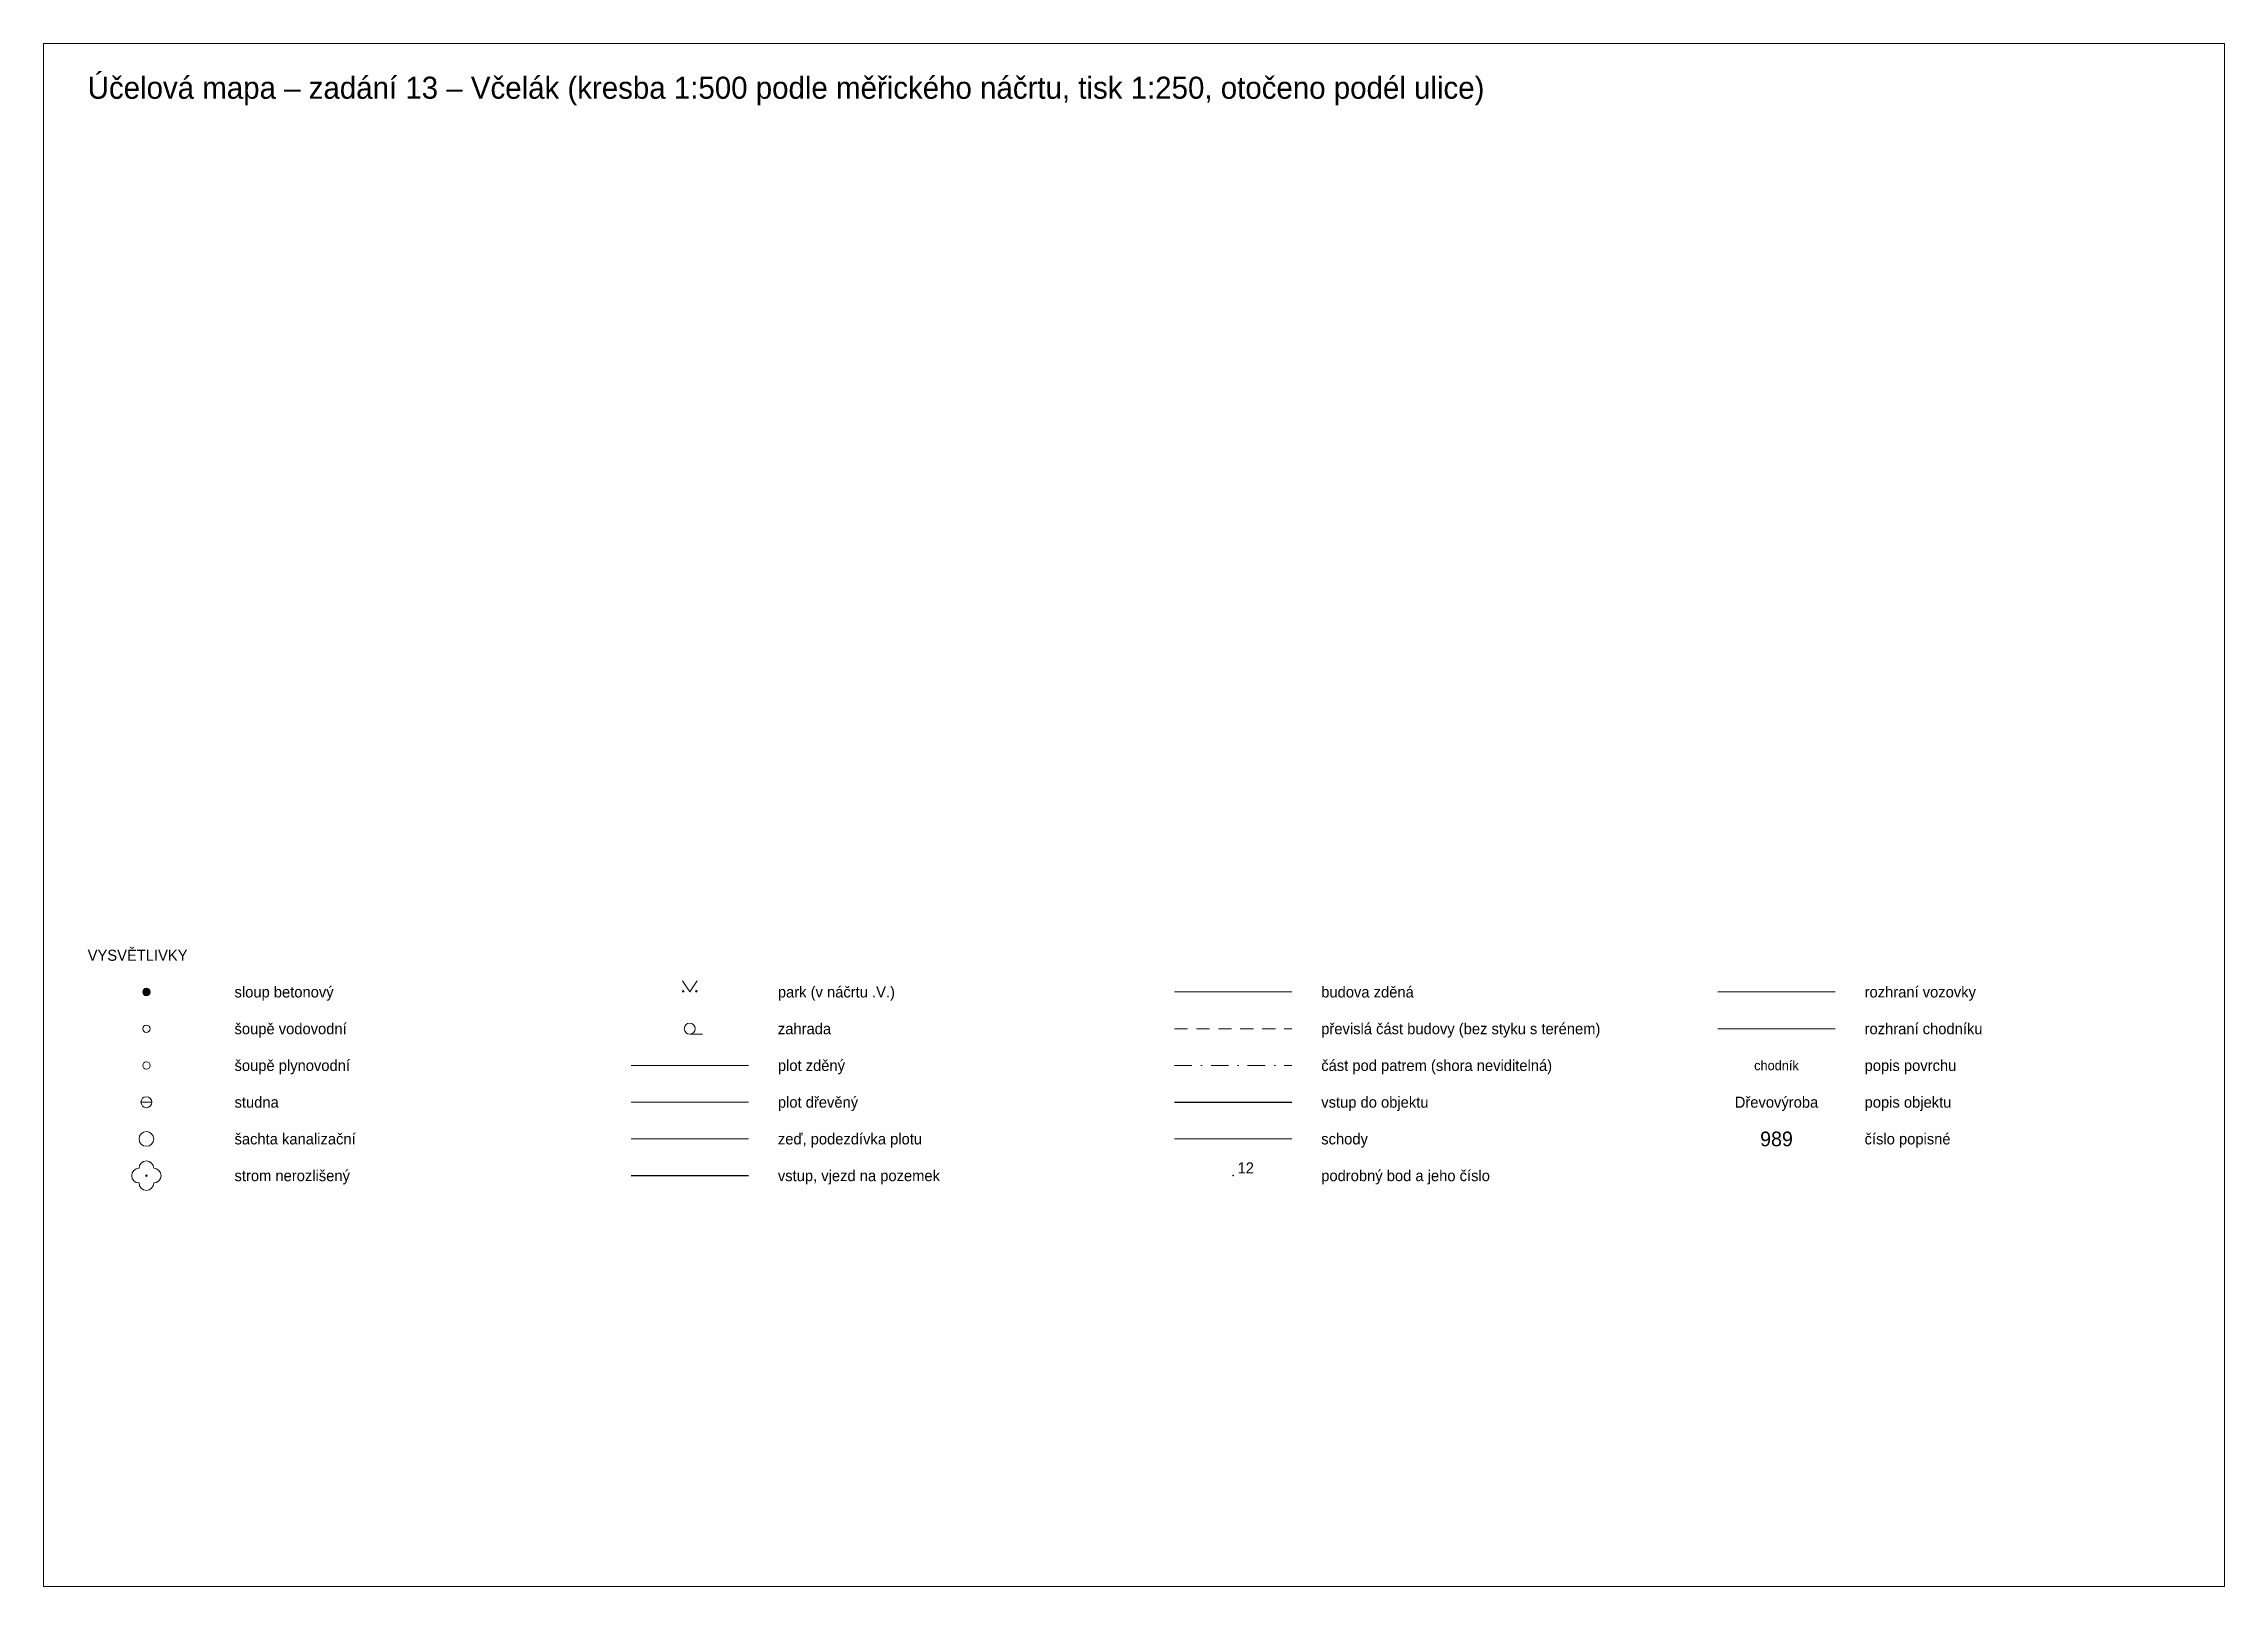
# Paper-space layout 'Arch' of a CAD drawing. Header units: metres. Extents: x -565524 to -565375, y -1187975 to -1187870.
import ezdxf
from ezdxf.enums import TextEntityAlignment as Align

# ---------------------------------------------------------------- set-up
doc = ezdxf.new("R2010")
doc.units = ezdxf.units.M
doc.header["$MEASUREMENT"] = 0
for name, pattern in [('2.103', [10, 5, 5]), ('2.163', [10, 5, 5]), ('DGN Style 2', [1.496808, 0.898085, -0.598723]), ('DGN Style 4', [2.396389, 1.197446, -0.598723, 0.001497, -0.598723])]:
    doc.linetypes.add(name, pattern=pattern)
for name, color, linetype, lineweight in [('Vrstva 10', 7, 'Continuous', 0), ('Vrstva 11', 7, 'Continuous', 0), ('Vrstva 22', 7, 'Continuous', 0), ('Vrstva 25', 7, 'Continuous', 0), ('Vrstva 27', 7, 'Continuous', 0), ('Vrstva 28', 7, 'Continuous', 0), ('Vrstva 31', 7, 'Continuous', 0), ('Vrstva 35', 7, 'Continuous', 0), ('Vrstva 36', 7, 'Continuous', 0), ('Vrstva 40', 7, 'Continuous', 0), ('Vrstva 41', 7, 'Continuous', 0), ('Vrstva 47', 7, 'Continuous', 0), ('Vrstva 49', 7, 'Continuous', 0), ('Vrstva 5', 7, 'Continuous', 0), ('Vrstva 58', 7, 'Continuous', 0), ('Vrstva 59', 7, 'Continuous', 0), ('Vrstva 6', 7, 'Continuous', 0), ('Vrstva 7', 7, 'Continuous', 0), ('Vrstva 8', 7, 'Continuous', 0)]:
    doc.layers.add(name, color=color, linetype=linetype, lineweight=lineweight)
doc.styles.add('Style-cs_Working', font='cs_Working.shx')

# ---------------------------------------------------------------- blocks, each defined once
blk = doc.blocks.new('6.01A_1')
at = {"layer": 'Vrstva 25', "color": 12, "linetype": 'Continuous', "lineweight": 0}
for radius in [0.25, 0.2, 0.15, 0.1, 0.05]:
    blk.add_circle((0, 0), radius, dxfattribs=at)
blk = doc.blocks.new('6.14A_1')
at = {"layer": 'Vrstva 28', "color": 32, "linetype": 'Continuous', "lineweight": 0}
blk.add_circle((0, 0), 0.25, dxfattribs=at)
blk = doc.blocks.new('6.14B_1')
at = {"layer": 'Vrstva 31', "color": 172, "linetype": 'Continuous', "lineweight": 0}
blk.add_circle((0, 0), 0.25, dxfattribs=at)
blk = doc.blocks.new('8.11_1')
at = {"layer": 'Vrstva 35', "color": 32, "linetype": 'Continuous', "lineweight": 0}
blk.add_line((-0.375, 0), (0.375, 0), dxfattribs=at)
blk.add_circle((0, 0), 0.375, dxfattribs=at)
blk = doc.blocks.new('6.20_1')
at = {"layer": 'Vrstva 27', "color": 172, "linetype": 'Continuous', "lineweight": 0}
blk.add_circle((0, 0), 0.5, dxfattribs=at)
blk = doc.blocks.new('3.13_1')
at = {"layer": 'Vrstva 22', "color": 3, "linetype": 'Continuous', "lineweight": 0}
blk.add_circle((0, 0), 0.05, dxfattribs=at)
at = {"layer": 'Vrstva 22', "color": 3, "linetype": 'Continuous', "lineweight": 0, "extrusion": (0, 0, -1)}
for centre, start, end in [((0.5, 0), 270, 90), ((0, 0.5), 0, 180), ((-0.5, 0), 90, 270), ((0, -0.5), 180, 0)]:
    blk.add_arc(centre, 0.5, start, end, dxfattribs=at)
blk = doc.blocks.new('3.14_1')
at = {"layer": 'Vrstva 36', "color": 32, "linetype": 'Continuous', "lineweight": 0, "flags": 128}
blk.add_lwpolyline([(-0.5, 0.75), (0, 0), (0.5, 0.75)], dxfattribs=at)
at = {"layer": 'Vrstva 36', "color": 32, "linetype": 'Continuous', "lineweight": 0}
for centre in [(-0.4502, 0.0502), (0.4492, 0.0502)]:
    blk.add_circle(centre, 0.05, dxfattribs=at)
blk = doc.blocks.new('3.04_1')
at = {"layer": 'Vrstva 36', "color": 32, "linetype": 'Continuous', "lineweight": 0}
blk.add_line((0, -0.375), (0.875, -0.375), dxfattribs=at)
blk.add_circle((-0.0001, 0.0001), 0.375, dxfattribs=at)

psp = doc.layouts.new('Arch')

# ---------------------------------------------------------------- linework, layer by layer
at = {"layer": 'Vrstva 10', "color": 4, "linetype": 'Continuous', "lineweight": 0}
psp.add_line((-565409.723, -1187934.137), (-565401.723, -1187934.137), dxfattribs=at)
at = {"layer": 'Vrstva 11', "color": 7, "linetype": 'Continuous', "lineweight": 0}
for p, q in [((-565409.723, -1187936.637), (-565401.723, -1187936.637)), ((-565446.723, -1187944.137), (-565438.723, -1187944.137))]:
    psp.add_line(p, q, dxfattribs=at)
at = {"layer": 'Vrstva 11', "color": 5, "linetype": 'Continuous', "lineweight": 0, "flags": 128}
psp.add_lwpolyline([(-565523.723, -1187974.591), (-565375.223, -1187974.591), (-565375.223, -1187869.591), (-565523.723, -1187869.591), (-565523.723, -1187974.591)], dxfattribs=at)
at = {"layer": 'Vrstva 5', "color": 32, "linetype": 'Continuous', "lineweight": 0}
psp.add_line((-565446.723, -1187934.137), (-565438.723, -1187934.137), dxfattribs=at)
at = {"layer": 'Vrstva 5', "color": 32, "linetype": 'DGN Style 2', "lineweight": 0}
psp.add_line((-565446.723, -1187936.637), (-565438.723, -1187936.637), dxfattribs=at)
at = {"layer": 'Vrstva 5', "color": 32, "linetype": 'DGN Style 4', "lineweight": 0}
psp.add_line((-565446.723, -1187939.137), (-565438.723, -1187939.137), dxfattribs=at)
at = {"layer": 'Vrstva 58', "color": 7, "linetype": 'Continuous', "lineweight": 30}
psp.add_point((-565442.723, -1187946.637), dxfattribs=at)
at = {"layer": 'Vrstva 6', "color": 14, "linetype": 'Continuous', "lineweight": 30}
psp.add_line((-565446.723, -1187941.637), (-565438.723, -1187941.637), dxfattribs=at)
at = {"layer": 'Vrstva 7', "color": 62, "linetype": '2.163', "lineweight": 0, "ltscale": 0.5}
psp.add_line((-565483.723, -1187939.137), (-565475.723, -1187939.137), dxfattribs=at)
at = {"layer": 'Vrstva 7', "color": 212, "linetype": '2.103', "lineweight": 0, "ltscale": 0.5}
psp.add_line((-565483.723, -1187941.637), (-565475.723, -1187941.637), dxfattribs=at)
at = {"layer": 'Vrstva 7', "color": 5, "linetype": 'Continuous', "lineweight": 0}
psp.add_line((-565483.723, -1187944.137), (-565475.723, -1187944.137), dxfattribs=at)
at = {"layer": 'Vrstva 8', "color": 14, "linetype": 'Continuous', "lineweight": 30}
psp.add_line((-565483.723, -1187946.637), (-565475.723, -1187946.637), dxfattribs=at)

# ---------------------------------------------------------------- block references
at = {"layer": 'Vrstva 22', "color": 3, "linetype": 'Continuous', "lineweight": 0}
psp.add_blockref('3.13_1', (-565516.723, -1187946.637), dxfattribs=at)
at = {"layer": 'Vrstva 25', "color": 12, "linetype": 'Continuous', "lineweight": 0}
psp.add_blockref('6.01A_1', (-565516.723, -1187934.137), dxfattribs=at)
at = {"layer": 'Vrstva 27', "color": 172, "linetype": 'Continuous', "lineweight": 0}
psp.add_blockref('6.20_1', (-565516.723, -1187944.137), dxfattribs=at)
at = {"layer": 'Vrstva 28', "color": 32, "linetype": 'Continuous', "lineweight": 0}
psp.add_blockref('6.14A_1', (-565516.723, -1187936.637), dxfattribs=at)
at = {"layer": 'Vrstva 31', "color": 172, "linetype": 'Continuous', "lineweight": 0}
psp.add_blockref('6.14B_1', (-565516.723, -1187939.137), dxfattribs=at)
at = {"layer": 'Vrstva 35', "color": 32, "linetype": 'Continuous', "lineweight": 0}
psp.add_blockref('8.11_1', (-565516.723, -1187941.637), dxfattribs=at)
at = {"layer": 'Vrstva 36', "color": 32, "linetype": 'Continuous', "lineweight": 0}
for name, p in [('3.14_1', (-565479.723, -1187934.137)), ('3.04_1', (-565479.723, -1187936.637))]:
    psp.add_blockref(name, p, dxfattribs=at)

# ---------------------------------------------------------------- texts
at = {"layer": 'Vrstva 40', "color": 12, "linetype": 'Continuous', "lineweight": 0, "style": 'Style-cs_Working'}
psp.add_text('chodník', height=0.65, dxfattribs=at).set_placement((-565405.723, -1187939.137), align=Align.MIDDLE_CENTER)
at = {"layer": 'Vrstva 41', "color": 52, "linetype": 'Continuous', "lineweight": 0, "style": 'Style-cs_Working'}
for s, p in [('VYSVĚTLIVKY', (-565520.723, -1187931.637)), ('sloup betonový', (-565510.723, -1187934.137)), ('park (v náčrtu .V.)', (-565473.723, -1187934.137)), ('budova zděná', (-565436.723, -1187934.137)), ('rozhraní vozovky', (-565399.723, -1187934.137)), ('šoupě vodovodní', (-565510.723, -1187936.637)), ('zahrada', (-565473.723, -1187936.637)), ('převislá část budovy (bez styku s terénem)', (-565436.723, -1187936.637)), ('rozhraní chodníku', (-565399.723, -1187936.637)), ('šoupě plynovodní', (-565510.723, -1187939.137)), ('plot zděný', (-565473.723, -1187939.137)), ('část pod patrem (shora neviditelná)', (-565436.723, -1187939.137)), ('popis povrchu', (-565399.723, -1187939.137)), ('studna', (-565510.723, -1187941.637)), ('plot dřevěný', (-565473.723, -1187941.637)), ('vstup do objektu', (-565436.723, -1187941.637)), ('popis objektu', (-565399.723, -1187941.637)), ('šachta kanalizační', (-565510.723, -1187944.137)), ('zeď, podezdívka plotu', (-565473.723, -1187944.137)), ('schody', (-565436.723, -1187944.137)), ('číslo popisné', (-565399.723, -1187944.137)), ('strom nerozlišený', (-565510.723, -1187946.637)), ('vstup, vjezd na pozemek', (-565473.723, -1187946.637)), ('podrobný bod a jeho číslo', (-565436.723, -1187946.637))]:
    psp.add_text(s, height=0.75, dxfattribs=at).set_placement(p, align=Align.MIDDLE_LEFT)
psp.add_text('Dřevovýroba', height=0.75, dxfattribs=at).set_placement((-565405.723, -1187941.637), align=Align.MIDDLE_CENTER)
at = {"layer": 'Vrstva 47', "color": 174, "linetype": 'Continuous', "lineweight": 0, "style": 'Style-cs_Working'}
psp.add_text('989', height=1, dxfattribs=at).set_placement((-565405.723, -1187944.137), align=Align.MIDDLE_CENTER)
at = {"layer": 'Vrstva 49', "color": 32, "linetype": 'Continuous', "lineweight": 0, "style": 'Style-cs_Working'}
psp.add_text('Účelová mapa – zadání 13 – Včelák (kresba 1:500 podle měřického náčrtu, tisk 1:250, otočeno podél ulice)', height=1.5, dxfattribs=at).set_placement((-565520.723, -1187872.591), align=Align.MIDDLE_LEFT)
at = {"layer": 'Vrstva 59', "color": 32, "linetype": 'Continuous', "lineweight": 0, "style": 'Style-cs_Working'}
psp.add_text('12', height=0.75, dxfattribs=at).set_placement((-565442.423, -1187945.737), align=Align.TOP_LEFT)

doc.saveas('drawing.dxf')
